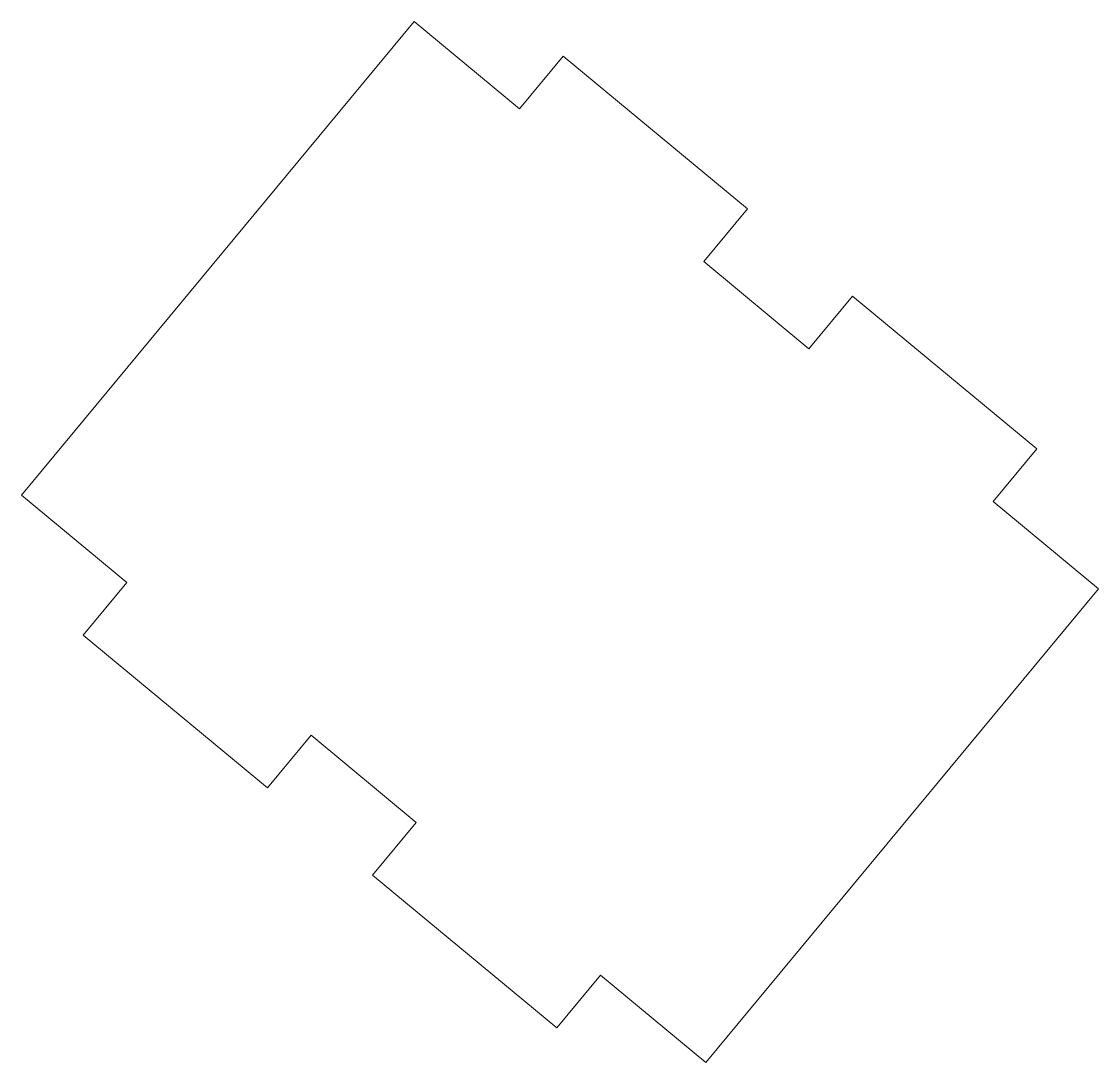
# Model space of a CAD drawing. Header units: inches. Extents: x 3.97 to 7.91, y -5.04 to -1.23.
import ezdxf

# ---------------------------------------------------------------- set-up
doc = ezdxf.new("R2010")
doc.units = ezdxf.units.IN
doc.header["$MEASUREMENT"] = 0

msp = doc.modelspace()

# ---------------------------------------------------------------- linework, layer by layer
at = {"color": 7, "linetype": 'Continuous', "lineweight": 15}
for p, q in [((5.4071, -1.235), (3.9712, -2.9672)), ((5.4071, -1.235), (5.7921, -1.5541)), ((5.7921, -1.5541), (5.9516, -1.3616)), ((5.9516, -1.3616), (6.6253, -1.92)), ((6.6253, -1.92), (6.4657, -2.1125)), ((6.4657, -2.1125), (6.8507, -2.4316)), ((6.8507, -2.4316), (7.0102, -2.2391)), ((7.0102, -2.2391), (7.6839, -2.7975)), ((7.6839, -2.7975), (7.5243, -2.99)), ((4.3562, -3.2863), (3.9712, -2.9672)), ((7.5243, -2.99), (7.9093, -3.3091)), ((4.1966, -3.4788), (4.3562, -3.2863)), ((7.9093, -3.3091), (6.4733, -5.0413)), ((4.1966, -3.4788), (4.8703, -4.0372)), ((5.0298, -3.8447), (4.8703, -4.0372)), ((5.4148, -4.1638), (5.0298, -3.8447)), ((5.2552, -4.3563), (5.4148, -4.1638)), ((5.2552, -4.3563), (5.9289, -4.9147)), ((6.0884, -4.7222), (5.9289, -4.9147)), ((6.4733, -5.0413), (6.0884, -4.7222))]:
    msp.add_line(p, q, dxfattribs=at)

doc.saveas('drawing.dxf')
